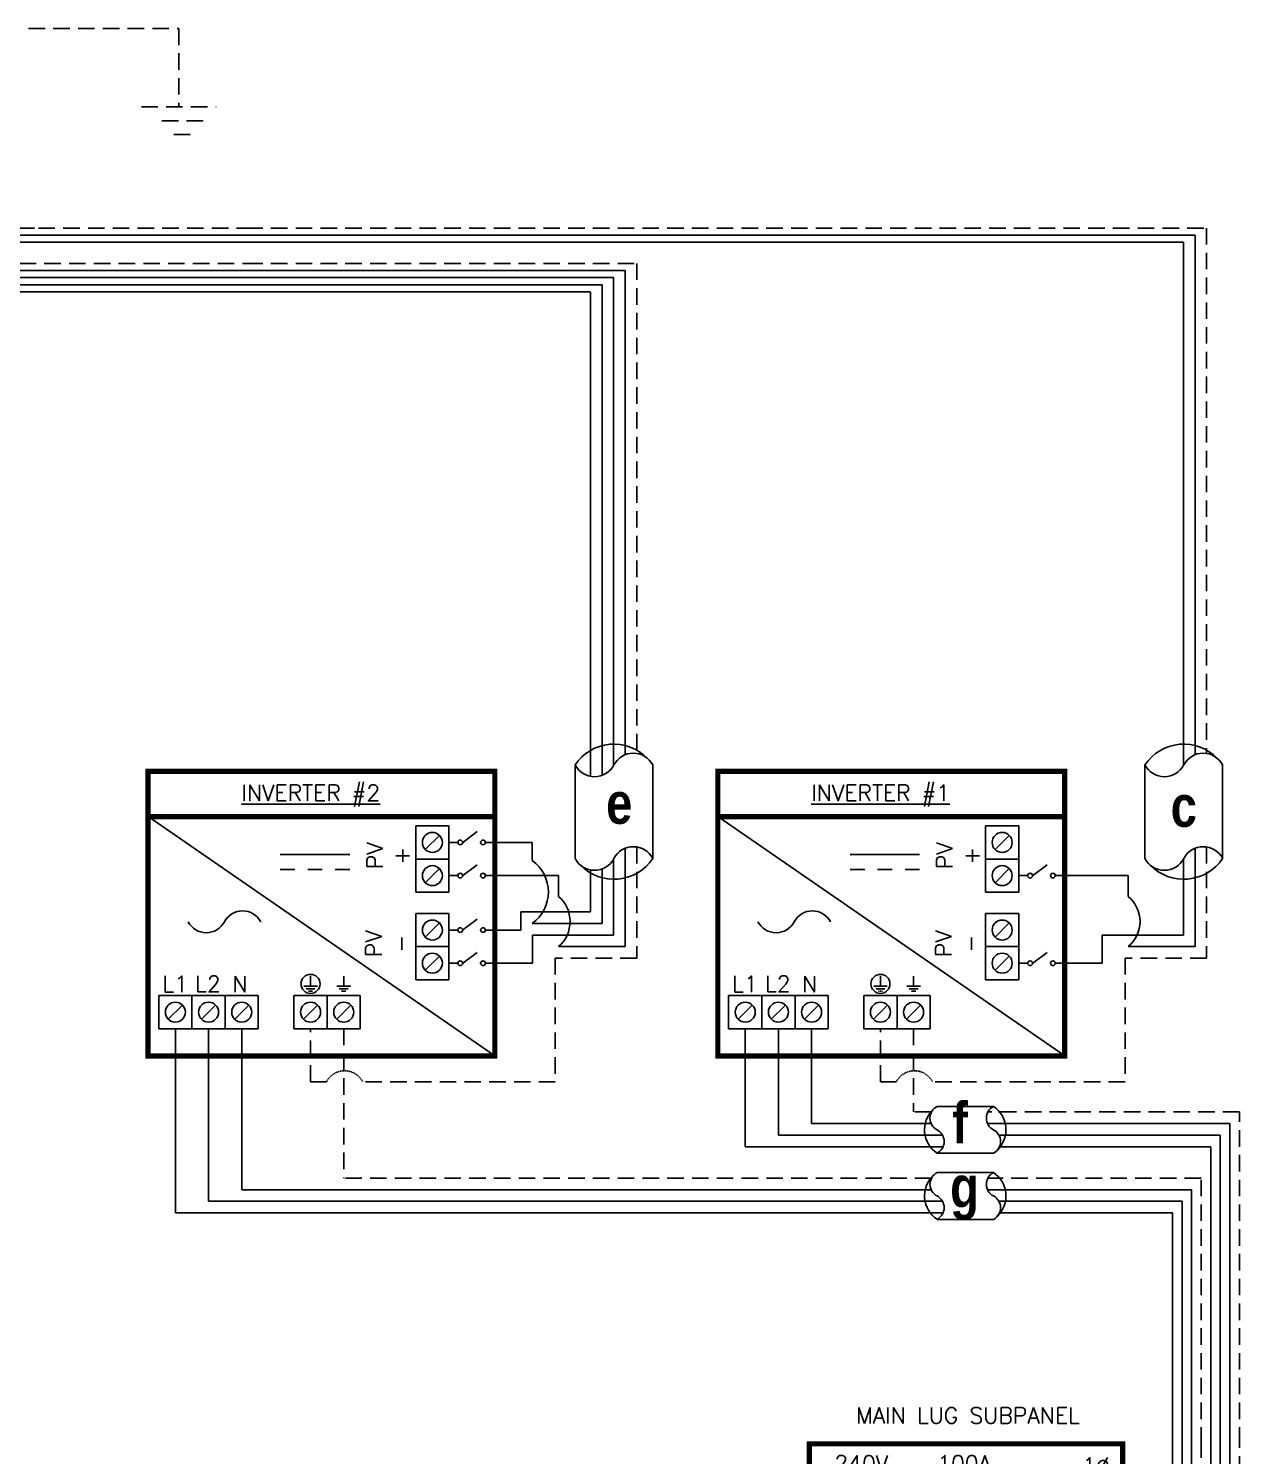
# Model space of a CAD drawing. Header units: feet. Extents: x 21514 to 22300, y 14552 to 15119.
# Drawn here: x 22025.3 to 22300.3, y 14789.4 to 15113.6 of the extents above; entities that cross this region are included whole.
import ezdxf

# ---------------------------------------------------------------- set-up
doc = ezdxf.new("R2010")
doc.units = ezdxf.units.FT
doc.header["$MEASUREMENT"] = 0
doc.linetypes.add('HIDDEN', pattern=[0.375, 0.25, -0.125])
for name, color, linetype in [('ONE LINE BLOCKS', 7, 'Continuous'), ('TABLES', 7, 'Continuous'), ('TEXT', 7, 'Continuous'), ('Z - TITLEBLOCK TXT', 7, 'Continuous')]:
    doc.layers.add(name, color=color, linetype=linetype)
doc.styles.add('ONE LINE TXT', font='techb___.ttf')
doc.styles.get("Standard").update_dxf_attribs({"font": 'simplex.shx'})

# ---------------------------------------------------------------- blocks, each defined once
blk = doc.blocks.new('*U14')
at = {"layer": 'ONE LINE BLOCKS', "linetype": 'Continuous'}
h = blk.add_hatch(color=1, dxfattribs=at)
h.dxf.hatch_style = 1
edge = h.paths.add_edge_path()
edge.add_arc((52.27, 61.39), 0.291, 0, 360)
h = blk.add_hatch(color=1, dxfattribs=at)
h.dxf.hatch_style = 1
edge = h.paths.add_edge_path()
edge.add_arc((58.94, 61.39), 0.291, 0, 360)
h = blk.add_hatch(color=1, dxfattribs=at)
h.dxf.hatch_style = 1
edge = h.paths.add_edge_path()
edge.add_arc((52.27, 58.01), 0.291, 0, 360)
h = blk.add_hatch(color=1, dxfattribs=at)
h.dxf.hatch_style = 1
edge = h.paths.add_edge_path()
edge.add_arc((58.94, 58.01), 0.291, 0, 360)
h = blk.add_hatch(color=1, dxfattribs=at)
h.dxf.hatch_style = 1
edge = h.paths.add_edge_path()
edge.add_arc((52.27, 46.83), 0.291, 0, 360)
h = blk.add_hatch(color=1, dxfattribs=at)
h.dxf.hatch_style = 1
edge = h.paths.add_edge_path()
edge.add_arc((58.94, 46.83), 0.291, 0, 360)
h = blk.add_hatch(color=1, dxfattribs=at)
h.dxf.hatch_style = 1
edge = h.paths.add_edge_path()
edge.add_arc((52.27, 43.45), 0.291, 0, 360)
h = blk.add_hatch(color=1, dxfattribs=at)
h.dxf.hatch_style = 1
edge = h.paths.add_edge_path()
edge.add_arc((58.94, 43.45), 0.291, 0, 360)
at = {"color": 7, "linetype": 'Continuous'}
for p, q in [((102.48, 74.03), (102.48, 61.39)), ((111.18, 74.03), (111.18, 46.83)), ((48.07, 61.39), (39.41, 61.39)), ((39.41, 61.39), (39.41, 46.83)), ((102.48, 61.39), (63.14, 61.39)), ((29, 46.83), (13.32, 46.83)), ((13.32, 46.83), (13.32, 9.66)), ((48.07, 46.83), (37.24, 46.83)), ((111.18, 46.83), (63.14, 46.83)), ((13.32, 9.66), (0, 9.66))]:
    blk.add_line(p, q, dxfattribs=at)
at = {"color": 10, "linetype": 'Continuous'}
for p, q in [((104.66, 74.03), (104.66, 58.01)), ((113.36, 74.03), (113.36, 43.45)), ((33.12, 43.45), (33.12, 58.01)), ((35.29, 58.01), (33.12, 58.01)), ((43.53, 58.01), (48.07, 58.01)), ((104.66, 58.01), (63.14, 58.01)), ((33.12, 43.45), (16.61, 43.45)), ((16.61, 6.49), (16.61, 43.45)), ((33.12, 43.45), (48.07, 43.45)), ((113.36, 43.45), (63.14, 43.45)), ((16.61, 6.49), (0, 6.49))]:
    blk.add_line(p, q, dxfattribs=at)
at = {"color": 253, "linetype": 'Continuous'}
for p, q in [((106.83, 74.03), (106.83, 48.32)), ((115.53, 74.03), (115.53, 28.42)), ((106.83, 39.76), (106.83, 32.77)), ((106.83, 32.77), (89.53, 32.77)), ((115.53, 28.42), (89.53, 28.42)), ((101.87, 11.02), (89.53, 11.02)), ((101.87, 5), (101.87, 11.02)), ((13.32, 3.45), (0, 3.45)), ((13.32, -3.56), (13.32, 3.45)), ((101.87, -3.56), (13.32, -3.56))]:
    blk.add_line(p, q, dxfattribs=at)
at = {"color": 10, "linetype": 'Continuous'}
blk.add_arc((39.41, 55.85), 4.65, 27.6639, 152.3361, dxfattribs=at)
at = {"color": 7, "linetype": 'Continuous'}
blk.add_arc((33.12, 44.67), 4.65, 27.6639, 152.3361, dxfattribs=at)
at = {"color": 253, "linetype": 'Continuous'}
for centre in [(110.41, 44.04), (105.44, 0.72)]:
    blk.add_arc(centre, 5.58, 129.9215, 230.0785, dxfattribs=at)
at = {"layer": 'ONE LINE BLOCKS', "lineweight": 50}
blk.add_line((20.02, 65.33), (91.19, 65.33), dxfattribs=at)
at = {"layer": 'ONE LINE BLOCKS', "lineweight": 50, "const_width": 1.19}
blk.add_lwpolyline([(20.02, 6.67), (20.02, 74.03), (91.19, 74.03), (91.19, 6.67)], close=True, dxfattribs=at)
at = {"layer": 'TEXT', "color": 92, "linetype": 'HIDDEN', "ltscale": 15}
for p, q in [((109.01, 48.32), (109.01, 74.03)), ((117.71, 0), (117.71, 74.03)), ((109.01, 32.7), (109.01, 39.76)), ((109.01, 2.18), (109.01, 24.14)), ((26.29, 19.65), (57.58, 19.65)), ((57.58, 2.18), (57.58, 19.65)), ((26.29, 15.3), (55.38, 15.3)), ((55.38, 0), (55.38, 15.3)), ((34.13, 10.94), (26.29, 10.94)), ((34.13, 0), (34.13, 10.94)), ((9.01, 0), (0, 0)), ((34.13, 0), (17.25, 0)), ((55.38, 0), (117.71, 0)), ((57.58, 2.18), (109.01, 2.18))]:
    blk.add_line(p, q, dxfattribs=at)
at = {"layer": 'TEXT', "color": 92, "linetype": 'HIDDEN', "flags": 128}
for points in [[(29.4, 34.92), (29.4, 31.42)], [(27.06, 31.42), (31.74, 31.42)], [(30.93, 30.55), (27.87, 30.55)], [(30.12, 29.68), (28.68, 29.68)]]:
    blk.add_lwpolyline(points, dxfattribs=at)
at = {"layer": 'TEXT', "color": 92, "linetype": 'Continuous', "ltscale": 4}
for centre in [(112.48, 44.04), (112.48, 28.42)]:
    blk.add_arc(centre, 5.51, 129.059, 230.941, dxfattribs=at)
at = {"layer": 'TEXT', "color": 92, "linetype": 'HIDDEN', "ltscale": 0.3}
blk.add_arc((13.13, -2.16), 4.65, 27.6639, 152.3361, dxfattribs=at)
at = {"layer": 'Z - TITLEBLOCK TXT', "color": 1, "linetype": 'Continuous'}
for p, q in [((21.75, 8.35), (21.75, 35.29)), ((21.75, 35.29), (26.29, 35.29)), ((26.29, 35.29), (26.29, 8.35)), ((84.99, 8.42), (84.99, 35.37)), ((84.99, 35.37), (89.53, 35.37)), ((89.53, 35.37), (89.53, 8.42)), ((26.29, 8.35), (21.75, 8.35)), ((89.53, 8.42), (84.99, 8.42))]:
    blk.add_line(p, q, dxfattribs=at)
at = {"layer": 'Z - TITLEBLOCK TXT', "color": 4, "linetype": 'Continuous'}
for p, q in [((24.81, 33.48), (23.24, 31.91)), ((88.04, 33.56), (86.47, 31.98)), ((88.04, 29.2), (86.47, 27.63)), ((24.81, 29.13), (23.24, 27.56)), ((24.81, 24.78), (23.24, 23.21)), ((88.04, 24.85), (86.47, 23.28)), ((24.81, 20.43), (23.24, 18.86)), ((88.04, 20.5), (86.47, 18.93)), ((24.81, 16.08), (23.24, 14.51)), ((88.04, 16.15), (86.47, 14.58)), ((24.81, 11.73), (23.24, 10.16)), ((88.04, 11.8), (86.47, 10.23))]:
    blk.add_line(p, q, dxfattribs=at)
at = {"layer": 'Z - TITLEBLOCK TXT', "color": 1, "linetype": 'Continuous', "flags": 128}
for points in [[(48.07, 61.39), (52.27, 61.39)], [(48.07, 61.39), (52.27, 61.39)], [(58.94, 61.39), (63.14, 61.39)], [(48.07, 58.01), (52.27, 58.01)], [(48.07, 58.01), (52.27, 58.01)], [(58.94, 58.01), (63.14, 58.01)], [(48.07, 46.83), (52.27, 46.83)], [(48.07, 46.83), (52.27, 46.83)], [(58.94, 46.83), (63.14, 46.83)], [(48.07, 43.45), (52.27, 43.45)], [(48.07, 43.45), (52.27, 43.45)], [(58.94, 43.45), (63.14, 43.45)]]:
    blk.add_lwpolyline(points, dxfattribs=at)
at = {"layer": 'Z - TITLEBLOCK TXT', "color": 1, "linetype": 'Continuous'}
for centre in [(52.27, 61.39), (58.94, 61.39), (52.27, 58.01), (58.94, 58.01), (52.27, 46.83), (58.94, 46.83), (52.27, 43.45), (58.94, 43.45)]:
    blk.add_circle(centre, 0.291, dxfattribs=at)
at = {"layer": 'Z - TITLEBLOCK TXT', "color": 4, "linetype": 'Continuous'}
for centre in [(24.02, 32.7), (87.26, 32.77), (24.02, 28.35), (87.26, 28.42), (24.02, 24), (87.26, 24.07), (24.02, 19.65), (87.26, 19.72), (24.02, 15.3), (87.26, 15.37), (24.02, 10.94), (87.26, 11.02)]:
    blk.add_circle(centre, 1.11, dxfattribs=at)
at = {"layer": 'Z - TITLEBLOCK TXT', "color": 1, "linetype": 'Continuous'}
for centre in [(55.6, 60.19), (55.6, 56.81), (55.6, 45.63), (55.6, 42.25)]:
    blk.add_arc(centre, 3.93, 40.3392, 139.6608, dxfattribs=at)
at = {"layer": 'TABLES', "color": 1, "linetype": 'Continuous'}
for p in [(47.57, 52.77), (47.57, 38.21)]:
    blk.add_text('2p##A', height=3.658, dxfattribs=at).set_placement(p)
at = {"layer": 'TABLES', "color": 4, "linetype": 'Continuous'}
blk.add_text('ISOLATED NEUTRAL', height=1.8743, rotation=90, dxfattribs=at).set_placement((84.33, 8.78))
at = {"layer": 'TEXT', "color": 1, "attachment_point": 5}
for s, width, gutter_width, insert, char_height in [('MAIN LUG SUBPANEL ', 62.3984, 7.17, (56.06, 80.46), 3.6576), ('240V', 0.1481, 0.75, (31.81, 69.58), 3.658), ('100A', 0.1481, 0.75, (55.19, 69.58), 3.658), ('1∅', 0.1481, 0.75, (85.17, 69.07), 3.658)]:
    blk.add_mtext_dynamic_manual_height_columns(s, width=width, gutter_width=gutter_width, heights=[0], dxfattribs=dict(at, insert=insert, char_height=char_height))

msp = doc.modelspace()

# ---------------------------------------------------------------- linework, layer by layer
at = {"color": 7, "linetype": 'Continuous'}
for p, q in [((22005.11, 15066.63), (22027.35, 15066.63)), ((22027.35, 15066.63), (22074.75, 15066.63)), ((22074.75, 15066.63), (22290.27, 15066.63)), ((22290.27, 15066.63), (22290.27, 14948.59)), ((22074.75, 15058.59), (22160.84, 15058.59)), ((22160.84, 15058.59), (22160.84, 14948.59)), ((22155.59, 15055.38), (22155.59, 14943.92)), ((22149.45, 14946.28), (22149.45, 14925.03)), ((22167.08, 14925.03), (22167.08, 14946.28)), ((22278.89, 14946.28), (22278.89, 14925.03)), ((22296.51, 14925.03), (22296.51, 14946.28)), ((22139.71, 14928.67), (22129.08, 14928.67)), ((22139.71, 14924.56), (22139.71, 14928.67)), ((22160.84, 14927.35), (22160.84, 14905.01)), ((22290.27, 14927.35), (22290.27, 14905.01)), ((22145.67, 14921.13), (22129.08, 14921.13)), ((22145.67, 14916.41), (22145.67, 14921.13)), ((22155.59, 14922.68), (22155.59, 14910.26)), ((22275.1, 14921.13), (22258.51, 14921.13)), ((22275.1, 14916.41), (22275.1, 14921.13)), ((22155.59, 14910.26), (22139.71, 14910.26)), ((22160.84, 14905.01), (22145.67, 14905.01)), ((22290.27, 14905.01), (22275.1, 14905.01)), ((22058.66, 14886.34), (22058.66, 14844.52)), ((22188.1, 14886.34), (22188.1, 14859.55)), ((22244.47, 14868.71), (22231.66, 14868.71)), ((22188.1, 14859.55), (22233.02, 14859.55)), ((22245.84, 14859.55), (22293.82, 14859.55)), ((22293.82, 14859.55), (22293.82, 14792.06)), ((22231.66, 14858.07), (22244.47, 14858.07)), ((22244.47, 14853.68), (22231.66, 14853.68)), ((22058.66, 14844.52), (22233.02, 14844.52)), ((22231.66, 14843.05), (22244.47, 14843.05)), ((22245.84, 14844.52), (22285.12, 14844.52)), ((22285.12, 14844.52), (22285.12, 14792.06))]:
    msp.add_line(p, q, dxfattribs=at)
at = {"color": 253, "linetype": 'Continuous'}
for p, q in [((22005.11, 15065.02), (22026.5, 15065.02)), ((22026.5, 15065.02), (22074.75, 15065.02)), ((22074.75, 15065.02), (22287.64, 15065.02)), ((22287.64, 15065.02), (22287.64, 14946.18)), ((22022.24, 15056.98), (22074.75, 15056.98)), ((22074.75, 15056.98), (22158.21, 15056.98)), ((22158.21, 15056.98), (22158.21, 14946.18)), ((22021.88, 15053.77), (22152.97, 15053.77)), ((22152.97, 15053.68), (22152.97, 14943.69)), ((22158.21, 14924.93), (22158.21, 14907.63)), ((22287.64, 14924.93), (22287.64, 14907.63)), ((22152.97, 14922.45), (22152.97, 14912.88)), ((22152.97, 14912.88), (22137.13, 14912.88)), ((22137.13, 14912.88), (22137.13, 14908.77)), ((22137.13, 14908.77), (22129.08, 14908.77)), ((22158.21, 14907.63), (22139.75, 14907.63)), ((22139.75, 14907.63), (22139.75, 14901.24)), ((22287.64, 14907.63), (22269.19, 14907.63)), ((22269.19, 14907.63), (22269.19, 14901.24)), ((22139.75, 14901.24), (22129.08, 14901.24)), ((22269.19, 14901.24), (22258.51, 14901.24)), ((22073.73, 14886.34), (22073.73, 14849.78)), ((22203.17, 14886.34), (22203.17, 14864.81)), ((22203.17, 14864.81), (22230.32, 14864.81)), ((22243.13, 14864.81), (22298.17, 14864.81)), ((22298.17, 14792.06), (22298.17, 14864.81)), ((22073.73, 14849.78), (22230.32, 14849.78)), ((22243.13, 14849.78), (22289.47, 14849.78)), ((22289.47, 14849.78), (22289.47, 14792.06))]:
    msp.add_line(p, q, dxfattribs=at)
for p, q in [((22022.45, 15058.59), (22074.75, 15058.59)), ((22019.29, 15055.37), (22155.59, 15055.38))]:
    msp.add_line(p, q)
at = {"color": 10, "linetype": 'Continuous'}
for p, q in [((22066.2, 14886.34), (22066.2, 14847.15)), ((22195.63, 14886.34), (22195.63, 14862.18)), ((22195.63, 14862.18), (22232.9, 14862.18)), ((22245.71, 14862.18), (22296, 14862.18)), ((22296, 14862.18), (22296, 14792.06)), ((22066.2, 14847.15), (22232.9, 14847.15)), ((22245.71, 14847.15), (22287.3, 14847.15)), ((22287.3, 14847.15), (22287.3, 14792.06))]:
    msp.add_line(p, q, dxfattribs=at)
at = {"color": 7, "linetype": 'Continuous'}
for centre, radius, start, end in [((22158.27, 14940.43), 10.58, 43.9732, 146.4265), ((22287.7, 14940.43), 10.58, 43.9732, 146.4265), ((22158.27, 14930.88), 10.58, 223.9732, 326.4265), ((22287.7, 14930.88), 10.58, 223.9732, 326.4265), ((22235.19, 14863.39), 6.38, 133.9732, 236.4265), ((22240.94, 14863.39), 6.38, 313.9732, 56.4265), ((22235.19, 14848.37), 6.38, 133.9732, 236.4265), ((22240.94, 14848.37), 6.38, 313.9732, 56.4265)]:
    msp.add_arc(centre, radius, start, end, dxfattribs=at)
at = {"layer": 'ONE LINE BLOCKS', "lineweight": 50, "const_width": 1.19}
for points in [[(22052.45, 14880.18), (22052.45, 14944.83), (22131.22, 14944.83), (22131.22, 14880.18)], [(22052.45, 14934.55), (22052.45, 14944.83), (22131.22, 14944.83), (22131.22, 14934.55)], [(22181.88, 14880.18), (22181.88, 14944.83), (22260.65, 14944.83), (22260.65, 14880.18)], [(22181.88, 14934.55), (22181.88, 14944.83), (22260.65, 14944.83), (22260.65, 14934.55)]]:
    msp.add_lwpolyline(points, close=True, dxfattribs=at)
at = {"layer": 'TEXT', "color": 92, "linetype": 'HIDDEN', "ltscale": 15}
for p, q in [((22025.31, 15113.57), (22059.42, 15113.57)), ((22059.42, 15113.57), (22059.42, 15095.78)), ((22017.29, 15068.24), (22027.57, 15068.24)), ((22027.57, 15068.24), (22074.75, 15068.24)), ((22074.75, 15068.24), (22292.89, 15068.24)), ((22292.89, 15068.24), (22292.89, 14948.88)), ((22023.27, 15060.2), (22074.75, 15060.2)), ((22074.75, 15060.2), (22163.46, 15060.2)), ((22163.46, 15060.2), (22163.46, 14948.88)), ((22163.46, 14927.64), (22163.46, 14902.39)), ((22292.89, 14927.64), (22292.89, 14902.39)), ((22163.46, 14902.39), (22144.95, 14902.39)), ((22144.95, 14902.39), (22144.95, 14874.31)), ((22292.89, 14902.39), (22274.38, 14902.39)), ((22274.38, 14902.39), (22274.38, 14874.31)), ((22089.37, 14874.31), (22089.37, 14886.34)), ((22096.91, 14886.34), (22096.91, 14852.41)), ((22218.8, 14874.31), (22218.8, 14886.34)), ((22226.34, 14886.34), (22226.34, 14867.44)), ((22089.37, 14874.31), (22092.97, 14874.31)), ((22144.95, 14874.31), (22101.21, 14874.31)), ((22218.8, 14874.31), (22222.4, 14874.31)), ((22274.38, 14874.31), (22230.64, 14874.31)), ((22230.39, 14867.44), (22226.34, 14867.44)), ((22300.35, 14867.44), (22243.21, 14867.44)), ((22300.35, 14792.06), (22300.35, 14867.44)), ((22230.39, 14852.41), (22096.91, 14852.41)), ((22291.65, 14852.41), (22243.21, 14852.41)), ((22291.65, 14792.06), (22291.65, 14852.41))]:
    msp.add_line(p, q, dxfattribs=at)
at = {"layer": 'TEXT', "color": 92, "linetype": 'HIDDEN', "ltscale": 15, "flags": 128}
for points in [[(22050.94, 15095.78), (22067.9, 15095.78)], [(22064.96, 15092.63), (22053.88, 15092.63)], [(22062.03, 15089.49), (22056.82, 15089.49)]]:
    msp.add_lwpolyline(points, dxfattribs=at)
at = {"layer": 'TEXT', "color": 92, "linetype": 'Continuous', "flags": 128}
for points in [[(22089.37, 14898.29), (22089.37, 14895.99)], [(22096.91, 14898.29), (22096.9, 14895.99)], [(22218.8, 14898.29), (22218.8, 14895.99)], [(22226.34, 14898.29), (22226.34, 14895.99)], [(22087.83, 14895.99), (22090.91, 14895.99)], [(22090.37, 14895.42), (22088.37, 14895.42)], [(22089.84, 14894.85), (22088.9, 14894.85)], [(22095.37, 14895.99), (22098.44, 14895.99)], [(22097.91, 14895.42), (22095.9, 14895.42)], [(22097.38, 14894.85), (22096.43, 14894.85)], [(22217.27, 14895.99), (22220.34, 14895.99)], [(22219.81, 14895.42), (22217.8, 14895.42)], [(22224.8, 14895.99), (22227.87, 14895.99)], [(22227.34, 14895.42), (22225.33, 14895.42)]]:
    msp.add_lwpolyline(points, dxfattribs=at)
at = {"layer": 'TEXT', "color": 92, "linetype": 'HIDDEN', "flags": 128}
for points in [[(22219.27, 14894.85), (22218.33, 14894.85)], [(22226.81, 14894.85), (22225.86, 14894.85)]]:
    msp.add_lwpolyline(points, dxfattribs=at)
at = {"layer": 'TEXT', "color": 92, "linetype": 'Continuous'}
for centre in [(22089.37, 14896.54), (22218.8, 14896.54)]:
    msp.add_circle(centre, 2.17, dxfattribs=at)
at = {"layer": 'TEXT', "color": 92, "linetype": 'HIDDEN', "ltscale": 0.3}
for centre in [(22097.09, 14872.15), (22226.52, 14872.15)]:
    msp.add_arc(centre, 4.65, 27.6639, 152.3361, dxfattribs=at)
at = {"layer": 'Z - TITLEBLOCK TXT', "color": 7, "linetype": 'Continuous'}
for p, q in [((22131.22, 14880.18), (22052.45, 14934.55)), ((22260.65, 14880.18), (22181.88, 14934.55)), ((22098.27, 14925.94), (22082.5, 14925.94)), ((22227.7, 14925.94), (22211.94, 14925.94)), ((22085.8, 14922.53), (22082.5, 14922.53)), ((22092.03, 14922.53), (22088.74, 14922.53)), ((22098.27, 14922.53), (22094.98, 14922.53)), ((22215.23, 14922.53), (22211.94, 14922.53)), ((22221.47, 14922.53), (22218.17, 14922.53)), ((22227.7, 14922.53), (22224.41, 14922.53))]:
    msp.add_line(p, q, dxfattribs=at)
at = {"layer": 'Z - TITLEBLOCK TXT', "color": 1, "linetype": 'Continuous'}
for p, q in [((22113.26, 14917.36), (22113.26, 14932.43)), ((22113.26, 14932.43), (22120.8, 14932.43)), ((22113.26, 14917.36), (22113.26, 14932.43)), ((22120.8, 14932.43), (22120.8, 14917.36)), ((22120.8, 14932.43), (22120.8, 14924.9)), ((22127.23, 14931.13), (22123.96, 14928.69)), ((22242.7, 14917.36), (22242.7, 14932.43)), ((22242.7, 14932.43), (22250.23, 14932.43)), ((22242.7, 14917.36), (22242.7, 14932.43)), ((22250.23, 14932.43), (22250.23, 14917.36)), ((22250.23, 14932.43), (22250.23, 14924.9)), ((22120.8, 14928.67), (22122.84, 14928.67)), ((22120.8, 14924.9), (22113.26, 14924.9)), ((22250.23, 14924.9), (22242.7, 14924.9)), ((22120.8, 14921.13), (22122.84, 14921.13)), ((22127.23, 14923.59), (22123.96, 14921.15)), ((22250.23, 14921.13), (22252.27, 14921.13)), ((22256.66, 14923.59), (22253.39, 14921.15)), ((22120.8, 14917.36), (22113.26, 14917.36)), ((22250.23, 14917.36), (22242.7, 14917.36)), ((22113.26, 14897.47), (22113.26, 14912.54)), ((22113.26, 14912.54), (22120.8, 14912.54)), ((22120.8, 14912.54), (22120.8, 14905)), ((22127.23, 14911.23), (22123.96, 14908.79)), ((22242.7, 14897.47), (22242.7, 14912.54)), ((22242.7, 14912.54), (22250.23, 14912.54)), ((22250.23, 14912.54), (22250.23, 14905)), ((22120.8, 14908.77), (22122.84, 14908.77)), ((22120.8, 14905), (22113.26, 14905)), ((22120.8, 14905), (22120.8, 14897.47)), ((22250.23, 14905), (22242.7, 14905)), ((22250.23, 14905), (22250.23, 14897.47)), ((22127.23, 14903.7), (22123.96, 14901.25)), ((22256.66, 14903.7), (22253.39, 14901.25)), ((22120.8, 14901.24), (22122.84, 14901.24)), ((22250.23, 14901.24), (22252.27, 14901.24)), ((22120.8, 14897.47), (22113.26, 14897.47)), ((22250.23, 14897.47), (22242.7, 14897.47)), ((22054.9, 14893.88), (22069.97, 14893.88)), ((22054.9, 14886.34), (22054.9, 14893.88)), ((22054.9, 14893.88), (22062.43, 14893.88)), ((22062.43, 14893.88), (22062.43, 14886.34)), ((22069.97, 14893.88), (22069.97, 14886.34)), ((22069.97, 14893.88), (22077.5, 14893.88)), ((22077.5, 14893.88), (22077.5, 14886.34)), ((22085.6, 14893.88), (22100.67, 14893.88)), ((22085.6, 14886.34), (22085.6, 14893.88)), ((22085.6, 14893.88), (22093.14, 14893.88)), ((22093.14, 14893.88), (22093.14, 14886.34)), ((22100.67, 14893.88), (22100.67, 14886.34)), ((22184.33, 14893.88), (22199.4, 14893.88)), ((22184.33, 14886.34), (22184.33, 14893.88)), ((22184.33, 14893.88), (22191.86, 14893.88)), ((22191.86, 14893.88), (22191.86, 14886.34)), ((22199.4, 14893.88), (22199.4, 14886.34)), ((22199.4, 14893.88), (22206.93, 14893.88)), ((22206.93, 14893.88), (22206.93, 14886.34)), ((22215.04, 14893.88), (22230.1, 14893.88)), ((22215.04, 14886.34), (22215.04, 14893.88)), ((22215.04, 14893.88), (22222.57, 14893.88)), ((22222.57, 14893.88), (22222.57, 14886.34)), ((22230.1, 14893.88), (22230.1, 14886.34)), ((22069.97, 14886.34), (22054.9, 14886.34)), ((22069.97, 14886.34), (22077.5, 14886.34)), ((22100.67, 14886.34), (22085.6, 14886.34)), ((22199.4, 14886.34), (22184.33, 14886.34)), ((22199.4, 14886.34), (22206.93, 14886.34)), ((22230.1, 14886.34), (22215.04, 14886.34))]:
    msp.add_line(p, q, dxfattribs=at)
at = {"layer": 'Z - TITLEBLOCK TXT', "color": 4, "linetype": 'Continuous'}
for p, q in [((22118.64, 14930.27), (22115.42, 14927.06)), ((22248.07, 14930.27), (22244.86, 14927.06)), ((22118.64, 14922.74), (22115.42, 14919.53)), ((22248.07, 14922.74), (22244.86, 14919.53)), ((22118.64, 14910.38), (22115.42, 14907.16)), ((22248.07, 14910.38), (22244.86, 14907.16)), ((22118.64, 14902.84), (22115.42, 14899.63)), ((22248.07, 14902.84), (22244.86, 14899.63)), ((22060.27, 14891.72), (22057.06, 14888.5)), ((22067.81, 14891.72), (22064.59, 14888.5)), ((22075.34, 14891.72), (22072.13, 14888.5)), ((22090.98, 14891.72), (22087.76, 14888.5)), ((22098.51, 14891.72), (22095.3, 14888.5)), ((22189.7, 14891.72), (22186.49, 14888.5)), ((22197.24, 14891.72), (22194.02, 14888.5)), ((22204.77, 14891.72), (22201.56, 14888.5)), ((22220.41, 14891.72), (22217.2, 14888.5)), ((22227.94, 14891.72), (22224.73, 14888.5))]:
    msp.add_line(p, q, dxfattribs=at)
for centre in [(22117.03, 14928.67), (22246.46, 14928.67), (22117.03, 14921.13), (22246.46, 14921.13), (22117.03, 14908.77), (22246.46, 14908.77), (22117.03, 14901.24), (22246.46, 14901.24), (22058.66, 14890.11), (22066.2, 14890.11), (22073.73, 14890.11), (22089.37, 14890.11), (22096.91, 14890.11), (22188.1, 14890.11), (22195.63, 14890.11), (22203.17, 14890.11), (22218.8, 14890.11), (22226.34, 14890.11)]:
    msp.add_circle(centre, 2.27, dxfattribs=at)
at = {"layer": 'Z - TITLEBLOCK TXT', "color": 1, "linetype": 'Continuous'}
for centre in [(22123.38, 14928.67), (22128.54, 14928.67), (22123.38, 14921.13), (22128.54, 14921.13), (22252.81, 14921.13), (22257.97, 14921.13), (22123.38, 14908.77), (22128.54, 14908.77), (22123.38, 14901.24), (22128.54, 14901.24), (22252.81, 14901.24), (22257.97, 14901.24)]:
    msp.add_circle(centre, 0.541, dxfattribs=at)
at = {"layer": 'Z - TITLEBLOCK TXT', "linetype": 'Continuous'}
for centre, radius, start, end in [((22162.68, 14943.97), 4.98, 27.6639, 152.3361), ((22292.11, 14943.97), 4.98, 27.6639, 152.3361), ((22153.86, 14948.59), 4.98, 207.6639, 332.3361), ((22283.29, 14948.59), 4.98, 207.6639, 332.3361), ((22162.68, 14922.72), 4.98, 27.6639, 152.3361), ((22292.11, 14922.72), 4.98, 27.6639, 152.3361), ((22134.58, 14917.41), 8.8, 305.6505, 54.3495), ((22153.86, 14927.34), 4.98, 207.6639, 332.3361), ((22283.29, 14927.34), 4.98, 207.6639, 332.3361), ((22140.89, 14910.71), 7.43, 309.9338, 50.0662), ((22270.33, 14910.71), 7.43, 309.9338, 50.0662), ((22073.92, 14908.49), 4.65, 27.6639, 152.3361), ((22203.35, 14908.49), 4.65, 27.6639, 152.3361), ((22065.68, 14912.81), 4.65, 207.6639, 332.3361), ((22195.11, 14912.81), 4.65, 207.6639, 332.3361), ((22233.05, 14866.05), 3, 117.6639, 242.3361), ((22245.87, 14866.05), 3, 117.6639, 242.3361), ((22230.27, 14860.73), 3, 297.6639, 62.3361), ((22243.08, 14860.73), 3, 297.6639, 62.3361), ((22233.05, 14851.02), 3, 117.6639, 242.3361), ((22245.87, 14851.02), 3, 117.6639, 242.3361), ((22230.27, 14845.71), 3, 297.6639, 62.3361), ((22243.08, 14845.71), 3, 297.6639, 62.3361)]:
    msp.add_arc(centre, radius, start, end, dxfattribs=at)

# ---------------------------------------------------------------- block references
msp.add_blockref('*U14', (22182.64, 14718.03))

# ---------------------------------------------------------------- texts
at = {"layer": 'TABLES', "color": 1, "linetype": 'Continuous'}
for s, p in [('%%UINVERTER #2', (22073.66, 14938.09)), ('%%UINVERTER #1', (22203.09, 14938.09))]:
    msp.add_text(s, height=3.6576, dxfattribs=at).set_placement(p)
at = {"layer": 'TEXT', "color": 1, "char_height": 3.658, "attachment_point": 5, "rotation": 90}
for s, width, insert in [('PV +', 2.8378, (22106.99, 14925.65)), ('PV +', 2.8378, (22236.42, 14925.65)), ('PV -', 2.8013, (22106.76, 14905.67)), ('PV -', 2.8013, (22236.19, 14905.67))]:
    msp.add_mtext_dynamic_manual_height_columns(s, width=width, gutter_width=0.75, heights=[0], dxfattribs=dict(at, insert=insert))
at = {"layer": 'TEXT', "color": 1, "attachment_point": 5}
for s, insert, char_height in [('L1', (22058.61, 14896.52), 3.658), ('L2', (22066.07, 14896.55), 3.658), ('N', (22073.32, 14896.49), 3.66), ('L1', (22188.04, 14896.52), 3.658), ('L2', (22195.5, 14896.55), 3.658), ('N', (22202.75, 14896.49), 3.66)]:
    msp.add_mtext_dynamic_manual_height_columns(s, width=0.1481, gutter_width=0.75, heights=[0], dxfattribs=dict(at, insert=insert, char_height=char_height))
at = {"layer": 'Z - TITLEBLOCK TXT', "color": 1, "linetype": 'Continuous', "char_height": 9.3833, "attachment_point": 1, "style": 'ONE LINE TXT'}
for s, insert in [('{\\W1;\\C256;e}', (22156.48, 14942.29)), ('{\\W1;\\C256;c}', (22284.71, 14941.6)), ('{\\W1;\\C256;f}', (22235.08, 14869.7)), ('{\\W1;\\C256;g}', (22234.62, 14855.12))]:
    msp.add_mtext_dynamic_manual_height_columns(s, width=0.1385, gutter_width=2.13, heights=[0], dxfattribs=dict(at, insert=insert))

doc.saveas('drawing.dxf')
